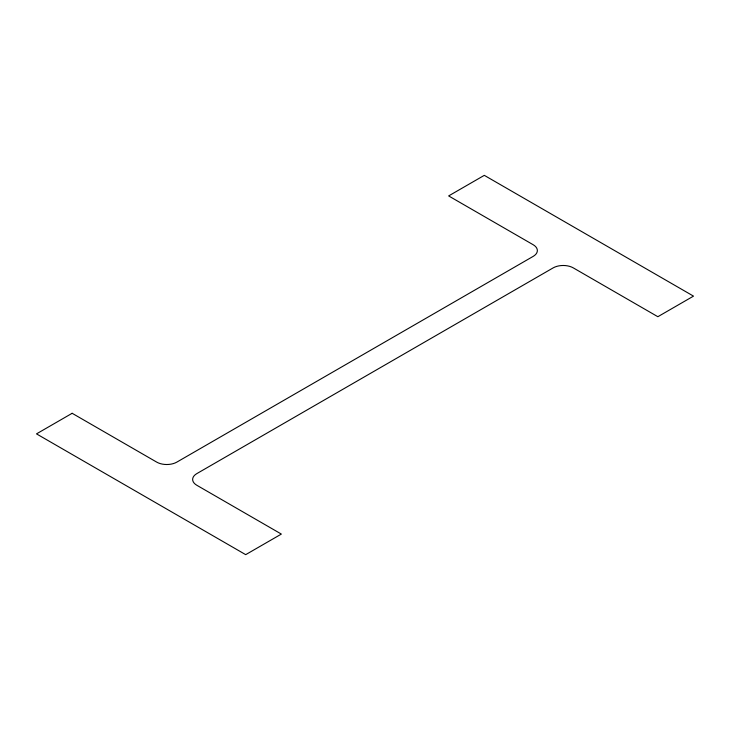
<?xml version="1.0" encoding="UTF-8"?>
<svg xmlns="http://www.w3.org/2000/svg" width="730" height="730" viewBox="0 0 730 730"><rect width="100%" height="100%" fill="white"/><g stroke="black" fill="none" stroke-linecap="round" stroke-linejoin="round"><path stroke-width="1.09" d="M72.151 413.29L36.5 433.875L245.7 554.654L281.351 534.077L196.808 485.258A14.253 8.231 0 0 1 196.808 473.624L553.148 267.892A14.253 8.231 0 0 1 573.305 267.892L657.849 316.71L693.5 296.124L484.3 175.346L448.649 195.923L533.192 244.742A14.253 8.231 0 0 1 533.192 256.376L176.852 462.108A14.253 8.231 0 0 1 156.695 462.108L72.151 413.29"/></g></svg>
